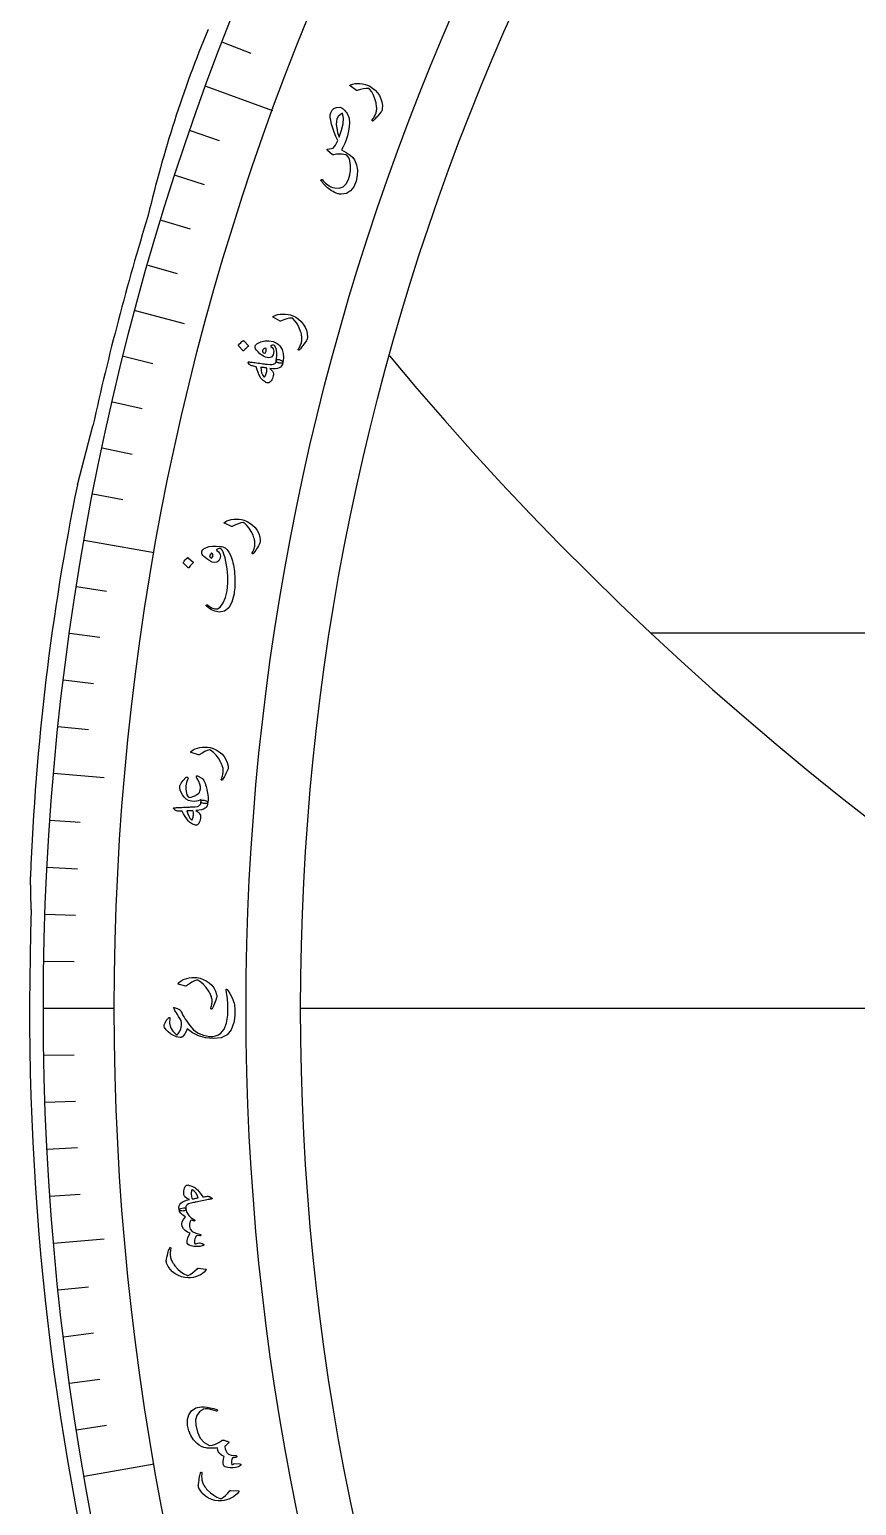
# Model space of a CAD drawing. Header units: millimetres. Extents: x -91 to 91, y -91 to 116.
# Drawn here: x -91 to -63.23, y -16.7 to 32.87 of the extents above; entities that cross this region are included whole.
import ezdxf

# ---------------------------------------------------------------- set-up
doc = ezdxf.new("R2010")
doc.units = ezdxf.units.MM
for name, color, linetype in [('CUT_OUTER', 1, 'Continuous'), ('ENGRAVE', 7, 'Continuous'), ('ENGRAVE_FINE', 8, 'Continuous'), ('TEXT', 5, 'Continuous')]:
    doc.layers.add(name, color=color, linetype=linetype)

msp = doc.modelspace()

# ---------------------------------------------------------------- linework, layer by layer
at = {"layer": 'CUT_OUTER'}
for points in [[(-89.3929, 17.5792), (-88.8721, 19.5621)], [(-90.9394, 3.3177), (-90.968, 4.4113)]]:
    msp.add_lwpolyline(points, dxfattribs=at)
for centre, radius, start, end in [((-47.5686, 17.3801), 40.517, 157.51525, 166.79917), ((-0.4657, 0.1217), 90.5187, 162.969551, 167.598182), ((-9.826, 1.3835), 81.1985, 168.494741, 177.862993), ((0, 0), 91, 177.91058, 3.515654)]:
    msp.add_arc(centre, radius, start, end, dxfattribs=at)
at = {"layer": 'ENGRAVE'}
for points in [[(-85.0759, 30.9651), (-82.8372, 30.1503)], [(-87.451, 23.4324), (-85.8072, 22.992)], [(-89.1605, 15.7214), (-86.8143, 15.3077)], [(-90.1914, 7.8907), (-88.4962, 7.7424)], [(-90.5359, 0), (-88.1535, 0)], [(-81.9, 0), (81.9, 0)], [(-90.1914, -7.8907), (-88.4962, -7.7424)], [(-89.1605, -15.7214), (-86.8143, -15.3077)]]:
    msp.add_lwpolyline(points, dxfattribs=at)
for radius in [90.5359, 88.1535, 83.7291, 81.9]:
    msp.add_circle((0, 0), radius, dxfattribs=at)
msp.add_arc((0, 87.485), 102.6048, 219.725372, 320.274628, dxfattribs=at)
at = {"layer": 'ENGRAVE_FINE'}
for points in [[(-84.5225, 32.4452), (-83.5693, 32.0793)], [(-85.6034, 29.4756), (-84.638, 29.1432)], [(-86.1048, 27.9771), (-85.1337, 27.6616)], [(-86.5799, 26.4701), (-85.6035, 26.1716)], [(-87.0287, 24.9551), (-86.0472, 24.6736)], [(-87.8466, 21.9026), (-86.8559, 21.6556)], [(-88.2155, 20.3661), (-87.2206, 20.1365)], [(-88.5575, 18.8235), (-87.5588, 18.6112)], [(-88.8725, 17.2751), (-87.8702, 17.0802)], [(-89.4213, 14.1629), (-88.4128, 14.0032)], [(-89.6548, 12.6002), (-88.6437, 12.4581)], [(70.1335, 12.5914), (-70.1335, 12.5914)], [(-89.8611, 11.0336), (-88.8476, 10.9091)], [(-90.0399, 9.4636), (-89.0245, 9.3569)], [(-90.3154, 6.3155), (-89.2968, 6.2442)], [(-90.4118, 4.7383), (-89.3922, 4.6848)], [(-90.4807, 3.1597), (-89.4603, 3.124)], [(-90.5221, 1.5801), (-89.5012, 1.5623)], [(-90.5221, -1.5801), (-89.5012, -1.5623)], [(-90.4807, -3.1597), (-89.4603, -3.124)], [(-90.4118, -4.7383), (-89.3922, -4.6848)], [(-90.3154, -6.3155), (-89.2968, -6.2442)], [(-90.0399, -9.4636), (-89.0245, -9.3569)], [(-89.8611, -11.0336), (-88.8476, -10.9091)], [(-89.6548, -12.6002), (-88.6437, -12.4581)], [(-89.4213, -14.1629), (-88.4128, -14.0032)]]:
    msp.add_lwpolyline(points, dxfattribs=at)
at = {"layer": 'TEXT'}
for points in [[(-80.2363, 30.9756), (-80.2401, 30.9786), (-80.2428, 30.9816), (-80.2446, 30.9845), (-80.2454, 30.9873), (-80.2434, 30.9943), (-80.2373, 31.0013), (-80.227, 31.0084), (-80.2126, 31.0157), (-80.1443, 31.0392), (-80.0703, 31.0536), (-79.9906, 31.0589), (-79.9053, 31.0551), (-79.8163, 31.0433), (-79.7315, 31.0243), (-79.6509, 30.9981), (-79.5745, 30.9646), (-79.4804, 30.9038), (-79.3956, 30.8312), (-79.3202, 30.7468), (-79.2541, 30.6505), (-79.201, 30.5456), (-79.167, 30.436), (-79.1521, 30.3218), (-79.1562, 30.2029), (-79.1608, 30.1724), (-79.1699, 30.1436), (-79.1835, 30.1165), (-79.2015, 30.0911), (-79.2491, 30.0348), (-79.2927, 29.9841), (-79.3322, 29.9391), (-79.3677, 29.8998), (-79.3991, 29.8663), (-79.4263, 29.8388), (-79.4495, 29.8173), (-79.4684, 29.8018), (-79.4736, 29.7991), (-79.4782, 29.7974), (-79.4825, 29.797), (-79.4863, 29.7978), (-79.4907, 29.7999), (-79.4945, 29.8029), (-79.4977, 29.8066), (-79.5003, 29.8111), (-79.5016, 29.8161), (-79.5011, 29.8215), (-79.4988, 29.8272), (-79.4947, 29.8332), (-79.4686, 29.8695), (-79.4451, 29.9047), (-79.4241, 29.9389), (-79.4058, 29.972), (-79.3899, 30.0044), (-79.3764, 30.0363), (-79.3652, 30.0677), (-79.3565, 30.0987), (-79.3499, 30.1305), (-79.3455, 30.1643), (-79.3432, 30.2001), (-79.3431, 30.2378), (-79.3451, 30.2776), (-79.3497, 30.3196), (-79.3566, 30.3636), (-79.3659, 30.4098), (-79.4015, 30.5433), (-79.4493, 30.6644), (-79.5093, 30.7731), (-79.5815, 30.8694), (-79.5877, 30.8763), (-79.5958, 30.8818), (-79.6058, 30.886), (-79.6176, 30.8889), (-79.6938, 30.8899), (-79.7829, 30.8795), (-79.885, 30.8577), (-80, 30.8244), (-80.0068, 30.8236), (-80.0125, 30.8238), (-80.0172, 30.8249), (-80.0208, 30.827)], [(-80.8871, 30.0768), (-80.8437, 30.1559), (-80.7782, 30.2124), (-80.6904, 30.2461), (-80.5806, 30.2571), (-80.5433, 30.2489), (-80.5051, 30.2301), (-80.4662, 30.2009), (-80.4264, 30.1611), (-80.3896, 30.1187), (-80.3597, 30.0817), (-80.3366, 30.0499), (-80.3203, 30.0235), (-80.2733, 29.8872), (-80.2589, 29.7213), (-80.2769, 29.5256), (-80.327, 29.3001), (-80.3678, 29.1683), (-80.4154, 29.0454), (-80.4697, 28.9313), (-80.5308, 28.826), (-80.3646, 28.7366), (-80.2356, 28.6519), (-80.1437, 28.5718), (-80.089, 28.4964), (-80.0235, 28.3267), (-79.9924, 28.1495), (-79.9957, 27.9648), (-80.0333, 27.7722), (-80.1092, 27.5822), (-80.2187, 27.4471), (-80.3619, 27.3668), (-80.5391, 27.3413), (-80.5647, 27.3427), (-80.591, 27.3456), (-80.618, 27.3501), (-80.6456, 27.3561), (-80.6736, 27.3639), (-80.7017, 27.3738), (-80.73, 27.3858), (-80.7584, 27.3997), (-80.8082, 27.426), (-80.8564, 27.4544), (-80.9031, 27.485), (-80.9482, 27.5177), (-80.9916, 27.5524), (-81.0332, 27.5888), (-81.073, 27.6271), (-81.111, 27.6671), (-81.1262, 27.6842), (-81.1405, 27.701), (-81.1539, 27.7172), (-81.1665, 27.733), (-81.1783, 27.7483), (-81.1893, 27.7627), (-81.1996, 27.7764), (-81.2091, 27.7893), (-81.2141, 27.7979), (-81.2162, 27.8059), (-81.2156, 27.8132), (-81.2121, 27.82), (-81.2067, 27.8265), (-81.2009, 27.8309), (-81.1949, 27.8333), (-81.1886, 27.8335), (-81.1821, 27.8319), (-81.1754, 27.8289), (-81.1685, 27.8245), (-81.1614, 27.8187), (-81.1408, 27.792), (-81.1172, 27.7653), (-81.0905, 27.7385), (-81.0608, 27.7117), (-80.9826, 27.6501), (-80.9053, 27.6022), (-80.829, 27.5682), (-80.7537, 27.5479), (-80.5986, 27.5448), (-80.4692, 27.5915), (-80.3653, 27.6877), (-80.2868, 27.8335), (-80.242, 27.9851), (-80.2197, 28.1399), (-80.2198, 28.2981), (-80.2425, 28.4598), (-80.2574, 28.5115), (-80.2805, 28.5598), (-80.312, 28.6048), (-80.3517, 28.6463), (-80.3575, 28.6515), (-80.3652, 28.6558), (-80.375, 28.6591), (-80.3868, 28.6615), (-80.5016, 28.6787), (-80.6055, 28.6849), (-80.6984, 28.68), (-80.7803, 28.6641), (-80.7956, 28.6606), (-80.8082, 28.6598), (-80.8181, 28.6618), (-80.8253, 28.6666), (-80.9956, 28.8108), (-81.0066, 28.8268), (-81.0091, 28.8393), (-81.0029, 28.8485), (-80.9882, 28.8542), (-80.8055, 28.8892), (-80.766, 28.9286), (-80.7271, 28.9834), (-80.6887, 29.0536), (-80.6507, 29.1392), (-80.7145, 29.2803), (-80.7705, 29.4191), (-80.8187, 29.5557), (-80.8591, 29.6901), (-80.8878, 29.8151), (-80.9021, 29.9212), (-80.9018, 30.0085), (-80.8871, 30.0768)], [(-80.4904, 30.0626), (-80.5735, 30.01), (-80.6357, 29.9459), (-80.6771, 29.8702), (-80.6974, 29.783), (-80.6989, 29.6809), (-80.6845, 29.5581), (-80.6541, 29.4147), (-80.6076, 29.2508), (-80.5208, 29.4867), (-80.4722, 29.7005), (-80.462, 29.8924), (-80.4904, 30.0626)], [(-82.8185, 23.2044), (-82.8226, 23.207), (-82.8256, 23.2097), (-82.8276, 23.2124), (-82.8287, 23.2152), (-82.8274, 23.2223), (-82.8219, 23.2299), (-82.8124, 23.238), (-82.7987, 23.2465), (-82.733, 23.2764), (-82.6607, 23.2978), (-82.5819, 23.3106), (-82.4966, 23.3149), (-82.4069, 23.3117), (-82.3207, 23.3009), (-82.238, 23.2824), (-82.1587, 23.2563), (-82.0592, 23.2048), (-81.9679, 23.1406), (-81.8848, 23.0637), (-81.8099, 22.9742), (-81.7471, 22.8748), (-81.7028, 22.7689), (-81.6771, 22.6567), (-81.6698, 22.5379), (-81.6715, 22.5071), (-81.6779, 22.4776), (-81.6888, 22.4493), (-81.7043, 22.4222), (-81.7464, 22.3617), (-81.7849, 22.3071), (-81.82, 22.2586), (-81.8516, 22.2161), (-81.8796, 22.1797), (-81.9041, 22.1498), (-81.9251, 22.1262), (-81.9425, 22.109), (-81.9473, 22.1057), (-81.9518, 22.1036), (-81.956, 22.1028), (-81.9599, 22.1032), (-81.9645, 22.1049), (-81.9686, 22.1075), (-81.9721, 22.1109), (-81.9751, 22.1151), (-81.9769, 22.12), (-81.9769, 22.1254), (-81.9752, 22.1313), (-81.9717, 22.1377), (-81.9491, 22.1763), (-81.929, 22.2136), (-81.9114, 22.2496), (-81.8963, 22.2843), (-81.8836, 22.318), (-81.8732, 22.3511), (-81.8651, 22.3835), (-81.8593, 22.4152), (-81.8558, 22.4474), (-81.8546, 22.4815), (-81.8557, 22.5173), (-81.8592, 22.5549), (-81.865, 22.5943), (-81.8735, 22.6356), (-81.8846, 22.6788), (-81.8982, 22.7239), (-81.9464, 22.8534), (-82.0055, 22.9694), (-82.0755, 23.0719), (-82.1566, 23.161), (-82.1634, 23.1672), (-82.172, 23.1719), (-82.1823, 23.1751), (-82.1944, 23.1769), (-82.2703, 23.1706), (-82.3581, 23.1518), (-82.4576, 23.1204), (-82.5689, 23.0763), (-82.5756, 23.0749), (-82.5813, 23.0745), (-82.5861, 23.0752), (-82.5899, 23.0769)], [(-83.9789, 22.2472), (-83.9811, 22.2511), (-83.9818, 22.256), (-83.9809, 22.2617), (-83.9785, 22.2684), (-83.9463, 22.3117), (-83.9105, 22.351), (-83.8711, 22.3864), (-83.8281, 22.4177), (-83.8222, 22.4203), (-83.8168, 22.4207), (-83.812, 22.4189), (-83.8078, 22.4149), (-83.6521, 22.2483), (-83.6487, 22.2428), (-83.6492, 22.2369), (-83.6533, 22.2307), (-83.6611, 22.2241), (-83.6679, 22.2185), (-83.6782, 22.2094), (-83.692, 22.197), (-83.7094, 22.1811), (-83.7304, 22.1616), (-83.755, 22.138), (-83.7834, 22.1105), (-83.8154, 22.0788), (-83.8204, 22.0748), (-83.8247, 22.0733), (-83.8284, 22.0743), (-83.8315, 22.0778)], [(-83.4249, 22.2409), (-83.4179, 22.2573), (-83.4055, 22.2742), (-83.3876, 22.2916), (-83.3644, 22.3096), (-83.2362, 22.3787), (-83.1029, 22.4148), (-82.9646, 22.4179), (-82.8214, 22.3883), (-82.75, 22.3609), (-82.6887, 22.3281), (-82.6374, 22.2897), (-82.5962, 22.2459), (-82.5206, 22.1197), (-82.4783, 21.9853), (-82.4693, 21.8426), (-82.4936, 21.6914), (-82.501, 21.6775), (-82.515, 21.6676), (-82.5354, 21.6617), (-82.5624, 21.6597), (-82.5769, 21.6602), (-82.5915, 21.6618), (-82.606, 21.6645), (-82.6206, 21.6685), (-82.6349, 21.6731), (-82.6484, 21.678), (-82.6612, 21.6833), (-82.6732, 21.6888), (-82.6933, 21.7011), (-82.707, 21.7154), (-82.7143, 21.7315), (-82.7151, 21.7496), (-82.6965, 21.8986), (-82.6993, 22.033), (-82.7236, 22.1529), (-82.7694, 22.2583), (-82.8051, 22.2635), (-82.834, 22.2658), (-82.856, 22.2653), (-82.8712, 22.262), (-82.885, 22.2568), (-82.8946, 22.2511), (-82.9, 22.245), (-82.9013, 22.2384), (-82.901, 22.2335), (-82.8998, 22.2294), (-82.8977, 22.226), (-82.8948, 22.2234), (-82.8525, 22.1868), (-82.8229, 22.1475), (-82.8057, 22.1058), (-82.8011, 22.0614), (-82.8231, 21.9422), (-82.8761, 21.8702), (-82.9604, 21.8456), (-83.076, 21.8683), (-83.1386, 21.8953), (-83.2011, 21.9329), (-83.2634, 21.981), (-83.3256, 22.0397), (-83.377, 22.098), (-83.4106, 22.151), (-83.4266, 22.1986), (-83.4249, 22.2409)], [(-83.181, 22.0887), (-83.1806, 22.0623), (-83.1674, 22.0382), (-83.1414, 22.0163), (-83.1027, 21.9966), (-83.0962, 21.9951), (-83.0914, 21.9943), (-83.0885, 21.9943), (-83.0873, 21.9952), (-83.0747, 22.0184), (-83.0648, 22.0426), (-83.0576, 22.0679), (-83.0531, 22.0943), (-83.0518, 22.1182), (-83.0538, 22.1387), (-83.0589, 22.1557), (-83.0673, 22.1693), (-83.1142, 22.1521), (-83.1488, 22.1329), (-83.171, 22.1118), (-83.181, 22.0887)], [(-83.6538, 21.6703), (-83.6654, 21.6889), (-83.6643, 21.7009), (-83.6504, 21.7062), (-83.6238, 21.7049), (-83.6081, 21.7027), (-83.5863, 21.6999), (-83.5584, 21.6964), (-83.5245, 21.6924), (-83.4842, 21.6876), (-83.4372, 21.6816), (-83.3837, 21.6746), (-83.3235, 21.6666), (-83.2643, 21.6587), (-83.2113, 21.6516), (-83.1646, 21.6453), (-83.124, 21.6397), (-83.0898, 21.635), (-83.0621, 21.6312), (-83.041, 21.6282), (-83.0263, 21.6261), (-82.9333, 21.6154), (-82.8588, 21.6153), (-82.8029, 21.626), (-82.7656, 21.6474), (-82.7487, 21.665), (-82.7346, 21.6879), (-82.7234, 21.7161), (-82.7151, 21.7496), (-82.7067, 21.7686), (-82.693, 21.7812), (-82.674, 21.7875), (-82.6499, 21.7876), (-82.6221, 21.7825), (-82.5948, 21.7743), (-82.568, 21.763), (-82.5417, 21.7486), (-82.5201, 21.7332), (-82.5049, 21.7186), (-82.496, 21.7046), (-82.4936, 21.6914), (-82.511, 21.6274), (-82.5372, 21.5753), (-82.5721, 21.5348), (-82.6157, 21.5061), (-82.6737, 21.4875), (-82.7459, 21.4784), (-82.8323, 21.4789), (-82.9331, 21.4889), (-82.8831, 21.4389), (-82.8459, 21.3916), (-82.8214, 21.3469), (-82.8097, 21.3049), (-82.8098, 21.2733), (-82.8158, 21.2377), (-82.8278, 21.1981), (-82.8457, 21.1544), (-82.8687, 21.1093), (-82.8915, 21.0724), (-82.9143, 21.0437), (-82.9369, 21.0231), (-82.9622, 21.0082), (-82.9866, 21.0003), (-83.0103, 20.9994), (-83.0332, 21.0055), (-83.0605, 21.0185), (-83.0898, 21.0362), (-83.1211, 21.0588), (-83.1546, 21.0861), (-83.1877, 21.1155), (-83.2136, 21.1405), (-83.2325, 21.1611), (-83.2443, 21.1773), (-83.2879, 21.2614), (-83.3261, 21.3508), (-83.3589, 21.4456), (-83.3864, 21.5456), (-83.4345, 21.5546), (-83.4759, 21.5628), (-83.5106, 21.5703), (-83.5386, 21.577), (-83.5616, 21.5845), (-83.5815, 21.5941), (-83.5982, 21.6058), (-83.6117, 21.6197)], [(-83.2316, 21.5241), (-83.224, 21.4267), (-83.2058, 21.341), (-83.1769, 21.2672), (-83.1374, 21.2052), (-83.1312, 21.2002), (-83.1246, 21.1987), (-83.1179, 21.2007), (-83.1109, 21.2063), (-83.0933, 21.2292), (-83.0778, 21.255), (-83.0643, 21.2836), (-83.0529, 21.3149), (-83.0435, 21.3491), (-83.0362, 21.3862), (-83.0309, 21.426), (-83.0277, 21.4687), (-83.0281, 21.4756), (-83.0299, 21.4831), (-83.0332, 21.4913), (-83.0379, 21.5003), (-83.0585, 21.5041), (-83.0801, 21.5076), (-83.1027, 21.5109), (-83.1264, 21.514), (-83.1511, 21.5169), (-83.1769, 21.5195), (-83.2037, 21.5219), (-83.2316, 21.5241)], [(-84.452, 16.2853), (-84.4562, 16.2876), (-84.4595, 16.29), (-84.4618, 16.2926), (-84.463, 16.2952), (-84.4623, 16.3024), (-84.4575, 16.3104), (-84.4487, 16.3193), (-84.4358, 16.329), (-84.3727, 16.3642), (-84.3025, 16.3914), (-84.225, 16.4107), (-84.1403, 16.4221), (-84.0506, 16.4263), (-83.9638, 16.4226), (-83.8799, 16.411), (-83.7987, 16.3916), (-83.6953, 16.3485), (-83.5991, 16.292), (-83.5099, 16.2222), (-83.4278, 16.1392), (-83.357, 16.0453), (-83.3041, 15.9435), (-83.2692, 15.8337), (-83.2522, 15.716), (-83.2513, 15.6851), (-83.2552, 15.6552), (-83.2637, 15.6261), (-83.277, 15.5979), (-83.3139, 15.534), (-83.3478, 15.4765), (-83.3788, 15.4252), (-83.4067, 15.3802), (-83.4317, 15.3417), (-83.4536, 15.3098), (-83.4726, 15.2846), (-83.4885, 15.266), (-83.4931, 15.2623), (-83.4974, 15.2599), (-83.5015, 15.2587), (-83.5053, 15.2588), (-83.5101, 15.2602), (-83.5144, 15.2624), (-83.5182, 15.2655), (-83.5215, 15.2694), (-83.5237, 15.2742), (-83.5242, 15.2795), (-83.5229, 15.2855), (-83.5199, 15.2922), (-83.5006, 15.3325), (-83.4837, 15.3714), (-83.4692, 15.4087), (-83.457, 15.4445), (-83.4471, 15.4792), (-83.4394, 15.513), (-83.434, 15.5459), (-83.4308, 15.578), (-83.43, 15.6104), (-83.4317, 15.6445), (-83.4358, 15.6801), (-83.4423, 15.7173), (-83.4514, 15.7561), (-83.4632, 15.7966), (-83.4778, 15.8387), (-83.4952, 15.8825), (-83.5539, 16.0075), (-83.6224, 16.1183), (-83.7006, 16.2147), (-83.7887, 16.2967), (-83.7961, 16.3023), (-83.805, 16.3063), (-83.8156, 16.3087), (-83.8277, 16.3094), (-83.9029, 16.2969), (-83.9888, 16.271), (-84.0854, 16.2314), (-84.1927, 16.1783), (-84.1992, 16.1763), (-84.2049, 16.1755), (-84.2097, 16.1757), (-84.2136, 16.1771)], [(-85.2179, 15.3001), (-85.2124, 15.3512), (-85.1841, 15.3978), (-85.133, 15.4399), (-85.0591, 15.4775), (-84.9665, 15.5061), (-84.8597, 15.5212), (-84.7384, 15.5229), (-84.6027, 15.5112), (-84.5541, 15.5038), (-84.5098, 15.4922), (-84.4698, 15.4767), (-84.4341, 15.457), (-84.3664, 15.3984), (-84.3061, 15.3185), (-84.2531, 15.2176), (-84.2074, 15.0955), (-84.188, 15.0278), (-84.1707, 14.9585), (-84.1555, 14.8874), (-84.1422, 14.8147), (-84.131, 14.7401), (-84.1219, 14.6635), (-84.1148, 14.5849), (-84.1098, 14.5042), (-84.1066, 14.4236), (-84.1051, 14.3451), (-84.1053, 14.2687), (-84.1072, 14.1943), (-84.1109, 14.1218), (-84.1167, 14.0512), (-84.1245, 13.9824), (-84.1344, 13.9153), (-84.2028, 13.6401), (-84.3091, 13.4467), (-84.4539, 13.3351), (-84.6375, 13.3054), (-84.6783, 13.31), (-84.7242, 13.3196), (-84.775, 13.3342), (-84.8309, 13.3538), (-84.8913, 13.3809), (-84.9488, 13.4144), (-85.0034, 13.4542), (-85.0551, 13.5004), (-85.0608, 13.5069), (-85.0645, 13.5141), (-85.0661, 13.522), (-85.0657, 13.5305), (-85.0633, 13.5384), (-85.059, 13.5443), (-85.0527, 13.5483), (-85.0445, 13.5504), (-85.0358, 13.5507), (-85.028, 13.5491), (-85.0211, 13.5457), (-85.0152, 13.5406), (-84.8924, 13.4513), (-84.782, 13.4106), (-84.6838, 13.4182), (-84.5979, 13.4741), (-84.4958, 13.611), (-84.4193, 13.7907), (-84.3681, 14.0133), (-84.3419, 14.279), (-84.339, 14.397), (-84.3414, 14.5161), (-84.3494, 14.6365), (-84.3628, 14.758), (-84.3816, 14.8806), (-84.4059, 15.0041), (-84.4358, 15.1286), (-84.4711, 15.254), (-84.4952, 15.3218), (-84.5248, 15.3751), (-84.5599, 15.4139), (-84.6006, 15.4382), (-84.6322, 15.4349), (-84.6623, 15.4261), (-84.6908, 15.4118), (-84.7176, 15.392), (-84.7192, 15.3894), (-84.7182, 15.3856), (-84.7144, 15.3807), (-84.7079, 15.3747), (-84.6565, 15.328), (-84.6203, 15.2797), (-84.5993, 15.2296), (-84.5934, 15.1776), (-84.6083, 15.0874), (-84.6469, 15.0227), (-84.7094, 14.9835), (-84.7958, 14.97), (-84.8676, 14.9831), (-84.9513, 15.0227), (-85.0466, 15.0889), (-85.1537, 15.1817), (-85.1793, 15.2096), (-85.1985, 15.2386), (-85.2114, 15.2688), (-85.2179, 15.3001)], [(-85.8336, 14.9458), (-85.8362, 14.9495), (-85.8373, 14.9543), (-85.8369, 14.9601), (-85.8351, 14.967), (-85.8067, 15.0131), (-85.7744, 15.0555), (-85.7382, 15.0942), (-85.6981, 15.1292), (-85.6924, 15.1323), (-85.6871, 15.1332), (-85.6821, 15.1318), (-85.6776, 15.1282), (-85.5081, 14.9754), (-85.5043, 14.9701), (-85.5042, 14.9642), (-85.5078, 14.9577), (-85.515, 14.9504), (-85.5213, 14.9442), (-85.5308, 14.9342), (-85.5435, 14.9206), (-85.5594, 14.9033), (-85.5786, 14.8819), (-85.6012, 14.8562), (-85.6271, 14.8262), (-85.6562, 14.7918), (-85.6609, 14.7874), (-85.6651, 14.7855), (-85.6688, 14.7862), (-85.6722, 14.7894)], [(-84.8597, 15.2644), (-84.8693, 15.2757), (-84.8801, 15.2804), (-84.892, 15.2785), (-84.9052, 15.27), (-84.9402, 15.2321), (-84.9535, 15.1954), (-84.9453, 15.1601), (-84.9154, 15.1262), (-84.9054, 15.1207), (-84.8962, 15.1182), (-84.8877, 15.1188), (-84.8799, 15.1225), (-84.8514, 15.1538), (-84.8385, 15.1878), (-84.8413, 15.2247), (-84.8597, 15.2644)], [(-85.5777, 8.5912), (-85.5821, 8.5931), (-85.5856, 8.5952), (-85.5881, 8.5975), (-85.5896, 8.6001), (-85.5895, 8.6073), (-85.5854, 8.6157), (-85.5774, 8.6253), (-85.5655, 8.6361), (-85.5059, 8.6769), (-85.4384, 8.7104), (-85.3629, 8.7366), (-85.2796, 8.7556), (-85.1907, 8.7678), (-85.1039, 8.772), (-85.0193, 8.768), (-84.9367, 8.756), (-84.8298, 8.7224), (-84.7288, 8.6749), (-84.6337, 8.6135), (-84.5445, 8.5382), (-84.4655, 8.4511), (-84.4036, 8.3545), (-84.3589, 8.2483), (-84.3313, 8.1326), (-84.3277, 8.1019), (-84.3289, 8.0717), (-84.3348, 8.042), (-84.3454, 8.0127), (-84.3764, 7.9458), (-84.405, 7.8854), (-84.4312, 7.8315), (-84.4549, 7.7842), (-84.4763, 7.7436), (-84.4953, 7.7099), (-84.5119, 7.683), (-84.5261, 7.663), (-84.5303, 7.659), (-84.5344, 7.6562), (-84.5383, 7.6547), (-84.5422, 7.6544), (-84.5471, 7.6553), (-84.5515, 7.6571), (-84.5556, 7.6599), (-84.5593, 7.6635), (-84.5619, 7.668), (-84.5628, 7.6733), (-84.5621, 7.6794), (-84.5597, 7.6863), (-84.5442, 7.7282), (-84.5308, 7.7684), (-84.5197, 7.8069), (-84.5108, 7.8437), (-84.5041, 7.8791), (-84.4995, 7.9135), (-84.4971, 7.9468), (-84.4968, 7.979), (-84.499, 8.0114), (-84.5037, 8.0451), (-84.511, 8.0802), (-84.5208, 8.1167), (-84.5334, 8.1545), (-84.5488, 8.1937), (-84.5672, 8.2344), (-84.5884, 8.2764), (-84.6582, 8.3957), (-84.7364, 8.4998), (-84.823, 8.5887), (-84.9182, 8.6624), (-84.926, 8.6674), (-84.9352, 8.6706), (-84.946, 8.672), (-84.9582, 8.6716), (-85.0319, 8.6524), (-85.1151, 8.6187), (-85.2077, 8.5707), (-85.3098, 8.5081), (-85.3161, 8.5055), (-85.3217, 8.5041), (-85.3265, 8.504), (-85.3305, 8.505)], [(-85.3565, 7.8047), (-85.2107, 7.7226), (-85.1964, 7.7125), (-85.185, 7.703), (-85.1763, 7.6941), (-85.1706, 7.6858), (-85.1471, 7.644), (-85.1256, 7.5996), (-85.1061, 7.5525), (-85.0885, 7.5028), (-85.0726, 7.4505), (-85.058, 7.3958), (-85.0446, 7.3387), (-85.0326, 7.2792), (-85.0152, 7.1685), (-85.0067, 7.0713), (-85.0072, 6.9875), (-85.0168, 6.9172), (-85.0314, 6.8912), (-85.0572, 6.8754), (-85.0944, 6.8696), (-85.1429, 6.874), (-85.1861, 6.884), (-85.2177, 6.896), (-85.2377, 6.9098), (-85.2459, 6.9256), (-85.2457, 6.9282), (-85.2455, 6.9307), (-85.2453, 6.9332), (-85.2451, 6.9357), (-85.2417, 6.9544), (-85.2395, 6.9728), (-85.2387, 6.9911), (-85.2391, 7.0091), (-85.2871, 6.9822), (-85.3393, 6.9625), (-85.3957, 6.9502), (-85.4563, 6.9453), (-85.5634, 6.9525), (-85.6572, 6.9789), (-85.7376, 7.0243), (-85.8046, 7.0889), (-85.8653, 7.1701), (-85.9106, 7.2485), (-85.9405, 7.324), (-85.9548, 7.3967), (-85.9481, 7.4732), (-85.9121, 7.5574), (-85.847, 7.6493), (-85.7526, 7.7486), (-85.7384, 7.7595), (-85.7238, 7.7639), (-85.7088, 7.7619), (-85.6934, 7.7535), (-85.682, 7.7424), (-85.6764, 7.7295), (-85.6768, 7.715), (-85.683, 7.6987), (-85.7282, 7.5821), (-85.7511, 7.4632), (-85.7517, 7.3419), (-85.7299, 7.2185), (-85.7138, 7.169), (-85.6945, 7.1304), (-85.6721, 7.1028), (-85.6465, 7.0861), (-85.6128, 7.0798), (-85.5686, 7.086), (-85.5137, 7.1048), (-85.4482, 7.1361), (-85.3814, 7.1751), (-85.3307, 7.2129), (-85.296, 7.2495), (-85.2773, 7.2849), (-85.2625, 7.3641), (-85.2647, 7.445), (-85.284, 7.5278), (-85.3202, 7.6125), (-85.3643, 7.6905), (-85.385, 7.7307), (-85.3962, 7.7624), (-85.3979, 7.7855), (-85.3902, 7.8001), (-85.3818, 7.8056), (-85.3735, 7.8082), (-85.365, 7.8079), (-85.3565, 7.8047)], [(-86.1554, 6.6934), (-86.1701, 6.7096), (-86.1711, 6.7216), (-86.1584, 6.7293), (-86.1319, 6.7327), (-86.1161, 6.7332), (-86.0942, 6.7342), (-86.0661, 6.7357), (-86.032, 6.7377), (-85.9914, 6.74), (-85.9442, 6.7424), (-85.8902, 6.7449), (-85.8295, 6.7475), (-85.7699, 6.7501), (-85.7165, 6.7524), (-85.6694, 6.7543), (-85.6285, 6.756), (-85.594, 6.7573), (-85.5661, 6.7584), (-85.5447, 6.7592), (-85.5299, 6.7597), (-85.4364, 6.7654), (-85.3631, 6.7784), (-85.3099, 6.7987), (-85.2769, 6.8263), (-85.2633, 6.8465), (-85.2535, 6.8715), (-85.2474, 6.9012), (-85.2451, 6.9357), (-85.2401, 6.9559), (-85.2289, 6.9707), (-85.2113, 6.9802), (-85.1875, 6.9845), (-85.1593, 6.9844), (-85.131, 6.9811), (-85.1026, 6.9747), (-85.0742, 6.965), (-85.0502, 6.9537), (-85.0327, 6.942), (-85.0215, 6.9298), (-85.0168, 6.9172), (-85.0228, 6.8512), (-85.0394, 6.7952), (-85.0667, 6.7493), (-85.1046, 6.7134), (-85.1584, 6.6849), (-85.2279, 6.6633), (-85.3132, 6.6486), (-85.4141, 6.6409), (-85.3561, 6.6004), (-85.3112, 6.5603), (-85.2793, 6.5206), (-85.2605, 6.4813), (-85.255, 6.4502), (-85.2547, 6.4141), (-85.2595, 6.373), (-85.2695, 6.3268), (-85.2843, 6.2784), (-85.3003, 6.2381), (-85.3176, 6.2058), (-85.3363, 6.1816), (-85.3586, 6.1625), (-85.3813, 6.1504), (-85.4045, 6.1454), (-85.4281, 6.1474), (-85.4572, 6.1554), (-85.4891, 6.1678), (-85.524, 6.1845), (-85.5617, 6.2055), (-85.5994, 6.2287), (-85.6293, 6.2488), (-85.6515, 6.2657), (-85.666, 6.2796), (-85.7236, 6.3547), (-85.7769, 6.4361), (-85.8258, 6.5237), (-85.8703, 6.6174), (-85.9193, 6.6178), (-85.9615, 6.6186), (-85.9969, 6.6199), (-86.0257, 6.6217), (-86.0497, 6.625), (-86.0709, 6.6309), (-86.0894, 6.6396), (-86.1051, 6.6509)], [(-85.7141, 6.6233), (-85.6897, 6.5287), (-85.6567, 6.4476), (-85.6154, 6.3799), (-85.5656, 6.3258), (-85.5586, 6.3219), (-85.5519, 6.3216), (-85.5456, 6.3248), (-85.5397, 6.3315), (-85.5264, 6.3572), (-85.5156, 6.3853), (-85.5073, 6.4157), (-85.5016, 6.4486), (-85.4984, 6.4839), (-85.4976, 6.5217), (-85.4994, 6.5619), (-85.5037, 6.6045), (-85.5053, 6.6111), (-85.5084, 6.6182), (-85.5131, 6.6258), (-85.5193, 6.6337), (-85.5402, 6.6339), (-85.5621, 6.6336), (-85.585, 6.6328), (-85.6088, 6.6317), (-85.6337, 6.6302), (-85.6595, 6.6283), (-85.6863, 6.626), (-85.7141, 6.6233)], [(-86.004, 0.8077), (-86.0086, 0.8092), (-86.0123, 0.811), (-86.015, 0.8131), (-86.0167, 0.8155), (-86.0173, 0.8227), (-86.014, 0.8314), (-86.0069, 0.8417), (-85.996, 0.8536), (-85.9403, 0.8996), (-85.8761, 0.939), (-85.8033, 0.972), (-85.7221, 0.9984), (-85.6346, 1.0187), (-85.5486, 1.0307), (-85.4639, 1.0344), (-85.3806, 1.0299), (-85.2711, 1.0061), (-85.1663, 0.9679), (-85.066, 0.9154), (-84.9703, 0.8484), (-84.8837, 0.7689), (-84.8134, 0.6783), (-84.7593, 0.5766), (-84.7213, 0.4638), (-84.7149, 0.4336), (-84.7133, 0.4034), (-84.7165, 0.3733), (-84.7244, 0.3432), (-84.7493, 0.2737), (-84.7723, 0.211), (-84.7935, 0.155), (-84.8129, 0.1057), (-84.8305, 0.0633), (-84.8463, 0.028), (-84.8604, -0.0002), (-84.8727, -0.0214), (-84.8765, -0.0258), (-84.8804, -0.029), (-84.8842, -0.0309), (-84.888, -0.0315), (-84.8929, -0.031), (-84.8975, -0.0296), (-84.9018, -0.0272), (-84.9058, -0.0239), (-84.9088, -0.0197), (-84.9103, -0.0145), (-84.9101, -0.0083), (-84.9084, -0.0013), (-84.8967, 0.0419), (-84.887, 0.0831), (-84.8794, 0.1225), (-84.8739, 0.1599), (-84.8704, 0.1958), (-84.8689, 0.2304), (-84.8695, 0.2638), (-84.8722, 0.2959), (-84.8773, 0.328), (-84.885, 0.3611), (-84.8954, 0.3954), (-84.9085, 0.4308), (-84.9245, 0.4674), (-84.9434, 0.5051), (-84.9654, 0.5439), (-84.9903, 0.5838), (-85.0706, 0.6962), (-85.1579, 0.7928), (-85.2522, 0.8736), (-85.3537, 0.9384), (-85.3619, 0.9426), (-85.3714, 0.9449), (-85.3822, 0.9454), (-85.3943, 0.9439), (-85.4661, 0.9181), (-85.5459, 0.877), (-85.6337, 0.8208), (-85.7297, 0.7492), (-85.7358, 0.7461), (-85.7412, 0.7442), (-85.746, 0.7436), (-85.7501, 0.7443)], [(-86.4635, -0.6478), (-86.4746, -0.6077), (-86.4743, -0.5639), (-86.4625, -0.5165), (-86.4392, -0.4655), (-86.424, -0.4396), (-86.4086, -0.4157), (-86.3931, -0.3939), (-86.3773, -0.3742), (-86.3616, -0.3566), (-86.346, -0.3411), (-86.3305, -0.3277), (-86.3152, -0.3163), (-86.3003, -0.3087), (-86.291, -0.3117), (-86.2875, -0.3253), (-86.2896, -0.3495), (-86.299, -0.5027), (-86.265, -0.6444), (-86.1876, -0.7744), (-86.0668, -0.8926), (-86.059, -0.8959), (-86.0509, -0.8956), (-86.0425, -0.8919), (-86.0338, -0.8846), (-85.9651, -0.7908), (-85.9198, -0.6896), (-85.898, -0.5811), (-85.8997, -0.4652), (-85.9039, -0.4443), (-85.9139, -0.4175), (-85.9297, -0.3845), (-85.9511, -0.3456), (-85.9947, -0.2746), (-86.033, -0.2119), (-86.0662, -0.1574), (-86.0943, -0.1111), (-86.1172, -0.0731), (-86.1351, -0.0434), (-86.1478, -0.022), (-86.1554, -0.0089), (-86.1613, 0.0097), (-86.1561, 0.0198), (-86.1397, 0.0212), (-86.1122, 0.0141), (-86.04, -0.0136), (-85.9862, -0.0376), (-85.9509, -0.0582), (-85.934, -0.0752), (-85.909, -0.1277), (-85.8801, -0.1832), (-85.8471, -0.2416), (-85.8101, -0.303), (-85.769, -0.3674), (-85.7239, -0.4347), (-85.6748, -0.5049), (-85.6216, -0.578), (-85.4895, -0.7242), (-85.335, -0.8344), (-85.1582, -0.9084), (-84.9591, -0.9467), (-84.8509, -0.9473), (-84.7506, -0.9292), (-84.6581, -0.8924), (-84.5734, -0.837), (-84.4604, -0.6997), (-84.3839, -0.4989), (-84.3434, -0.2345), (-84.3382, 0.0938), (-84.3413, 0.1446), (-84.3457, 0.1993), (-84.3512, 0.2579), (-84.358, 0.3204), (-84.3662, 0.3867), (-84.3758, 0.4566), (-84.387, 0.5301), (-84.3997, 0.6073), (-84.401, 0.6206), (-84.4002, 0.6305), (-84.3971, 0.6369), (-84.3918, 0.6398), (-84.3662, 0.6273), (-84.3274, 0.5774), (-84.2754, 0.4903), (-84.2102, 0.3661), (-84.1744, 0.2907), (-84.1477, 0.2247), (-84.1302, 0.1682), (-84.1219, 0.1211), (-84.1086, -0.0543), (-84.1064, -0.2134), (-84.1155, -0.3563), (-84.1358, -0.4831), (-84.2249, -0.7229), (-84.3685, -0.8925), (-84.5671, -0.9919), (-84.8208, -1.0206), (-85.0879, -0.9951), (-85.3238, -0.9317), (-85.5287, -0.8302), (-85.7022, -0.6904), (-85.7424, -0.7827), (-85.7834, -0.8578), (-85.8251, -0.9159), (-85.8676, -0.9568), (-85.8848, -0.968), (-85.9037, -0.9757), (-85.9241, -0.9799), (-85.9462, -0.9806), (-86.0058, -0.9725), (-86.0623, -0.9596), (-86.1156, -0.9418), (-86.1658, -0.9192), (-86.267, -0.859), (-86.3503, -0.7937), (-86.4158, -0.7233), (-86.4635, -0.6478)], [(-84.8886, -6.3695), (-84.8716, -6.3831), (-84.8689, -6.3946), (-84.8803, -6.404), (-84.9059, -6.4113), (-84.9215, -6.4142), (-84.943, -6.4185), (-84.9705, -6.4243), (-85.0039, -6.4314), (-85.0436, -6.4398), (-85.09, -6.4493), (-85.1429, -6.46), (-85.2025, -6.4718), (-85.261, -6.4835), (-85.3134, -6.494), (-85.3597, -6.5031), (-85.3999, -6.511), (-85.4337, -6.5177), (-85.4612, -6.5231), (-85.4821, -6.5271), (-85.4967, -6.5299), (-85.5882, -6.55), (-85.6586, -6.5742), (-85.7079, -6.6026), (-85.7362, -6.6352), (-85.7464, -6.6574), (-85.7522, -6.6838), (-85.7535, -6.7143), (-85.7503, -6.7489), (-85.752, -6.7697), (-85.7607, -6.7863), (-85.7765, -6.7985), (-85.7993, -6.8066), (-85.8272, -6.8111), (-85.8557, -6.8124), (-85.8847, -6.8105), (-85.9143, -6.8055), (-85.9398, -6.798), (-85.959, -6.7891), (-85.972, -6.7787), (-85.9786, -6.7669), (-85.9832, -6.7001), (-85.9757, -6.6416), (-85.9559, -6.5914), (-85.924, -6.5497), (-85.8753, -6.513), (-85.8099, -6.4808), (-85.7279, -6.4532), (-85.6293, -6.4302), (-85.6927, -6.3988), (-85.7432, -6.3658), (-85.7807, -6.3312), (-85.8052, -6.2949), (-85.8153, -6.2647), (-85.8209, -6.2288), (-85.8222, -6.1872), (-85.819, -6.1397), (-85.8114, -6.0895), (-85.8014, -6.047), (-85.7888, -6.0124), (-85.7738, -5.9856), (-85.7544, -5.9635), (-85.7336, -5.9483), (-85.7114, -5.94), (-85.6878, -5.9387), (-85.6578, -5.9425), (-85.6244, -5.9503), (-85.5876, -5.9619), (-85.5473, -5.9774), (-85.5067, -5.995), (-85.4742, -6.0106), (-85.4498, -6.0241), (-85.4335, -6.0357), (-85.3657, -6.1016), (-85.3011, -6.1739), (-85.2399, -6.2528), (-85.1819, -6.3381), (-85.1335, -6.3312), (-85.0916, -6.3257), (-85.0563, -6.3216), (-85.0276, -6.319), (-85.0034, -6.3186), (-84.9815, -6.3213), (-84.962, -6.327), (-84.9447, -6.3357)], [(-85.3354, -6.3673), (-85.3738, -6.2779), (-85.4183, -6.2028), (-85.4691, -6.1421), (-85.5262, -6.0958), (-85.5337, -6.093), (-85.5404, -6.0937), (-85.5461, -6.0977), (-85.551, -6.1053), (-85.5605, -6.1326), (-85.5671, -6.1619), (-85.5708, -6.1933), (-85.5716, -6.2267), (-85.5696, -6.2621), (-85.5647, -6.2996), (-85.5569, -6.339), (-85.5462, -6.3805), (-85.5437, -6.3869), (-85.5395, -6.3934), (-85.5338, -6.4002), (-85.5264, -6.4071), (-85.5057, -6.4041), (-85.4841, -6.4004), (-85.4616, -6.3963), (-85.4382, -6.3916), (-85.4139, -6.3863), (-85.3887, -6.3806), (-85.3625, -6.3742), (-85.3354, -6.3673)], [(-85.1501, -7.9362), (-85.1458, -7.9414), (-85.1465, -7.948), (-85.1521, -7.956), (-85.1628, -7.9654), (-85.1812, -7.9762), (-85.2082, -7.9856), (-85.2435, -7.9935), (-85.2873, -8), (-85.3373, -8.0055), (-85.3863, -8.0074), (-85.4344, -8.0057), (-85.4816, -8.0004), (-85.5742, -7.9805), (-85.6417, -7.9551), (-85.6842, -7.9241), (-85.7016, -7.8876), (-85.7046, -7.7976), (-85.6888, -7.7127), (-85.6543, -7.6329), (-85.601, -7.5582), (-85.6988, -7.5188), (-85.7768, -7.4686), (-85.835, -7.4076), (-85.8732, -7.3358), (-85.8868, -7.2582), (-85.8738, -7.1774), (-85.8342, -7.0934), (-85.7679, -7.0065), (-85.8565, -6.9477), (-85.9211, -6.8881), (-85.9619, -6.8278), (-85.9786, -6.7669), (-85.9726, -6.7539), (-85.9526, -6.7405), (-85.9186, -6.7266), (-85.8706, -6.7123), (-85.8227, -6.7047), (-85.7867, -6.7083), (-85.7625, -6.723), (-85.7503, -6.7489), (-85.7145, -6.8642), (-85.6547, -6.9627), (-85.5709, -7.0444), (-85.4632, -7.1092), (-85.4574, -7.1127), (-85.453, -7.1167), (-85.4503, -7.1211), (-85.4491, -7.1259), (-85.4492, -7.132), (-85.4507, -7.1375), (-85.4534, -7.1426), (-85.4575, -7.1471), (-85.471, -7.1506), (-85.4946, -7.147), (-85.5283, -7.1362), (-85.5723, -7.1183), (-85.6025, -7.1491), (-85.6227, -7.1948), (-85.6331, -7.2553), (-85.6335, -7.3307), (-85.606, -7.4222), (-85.5354, -7.4981), (-85.4217, -7.5582), (-85.2649, -7.6025), (-85.2569, -7.6047), (-85.251, -7.6076), (-85.2473, -7.6115), (-85.2458, -7.6161), (-85.2458, -7.6233), (-85.2472, -7.6296), (-85.2499, -7.6351), (-85.2539, -7.6398), (-85.26, -7.6435), (-85.2661, -7.646), (-85.2724, -7.6472), (-85.2788, -7.6471), (-85.3875, -7.6313), (-85.4112, -7.6633), (-85.4311, -7.701), (-85.4473, -7.7445), (-85.4598, -7.7937), (-85.4664, -7.8412), (-85.4656, -7.8767), (-85.4572, -7.9004), (-85.4412, -7.9122), (-85.4183, -7.9144), (-85.3865, -7.909), (-85.3459, -7.8962), (-85.2963, -7.8758), (-85.2817, -7.8772), (-85.2524, -7.8877), (-85.2086, -7.9074), (-85.1501, -7.9362)], [(-85.0838, -8.7686), (-85.0791, -8.7696), (-85.0752, -8.7709), (-85.0723, -8.7727), (-85.0704, -8.7749), (-85.069, -8.7819), (-85.0713, -8.7909), (-85.0772, -8.8019), (-85.0867, -8.8149), (-85.1368, -8.8667), (-85.1961, -8.9131), (-85.2646, -8.9541), (-85.3422, -8.9898), (-85.4267, -9.0202), (-85.5107, -9.0422), (-85.5944, -9.0559), (-85.6776, -9.0611), (-85.7892, -9.0501), (-85.8978, -9.0239), (-86.0036, -8.9824), (-86.1064, -8.9257), (-86.2015, -8.8547), (-86.2816, -8.7705), (-86.3466, -8.6729), (-86.3965, -8.5621), (-86.406, -8.5319), (-86.4108, -8.5013), (-86.4108, -8.4703), (-86.4061, -8.4388), (-86.3885, -8.3655), (-86.3719, -8.2993), (-86.3564, -8.2402), (-86.342, -8.1881), (-86.3286, -8.1433), (-86.3162, -8.1059), (-86.3049, -8.0759), (-86.2946, -8.0532), (-86.2912, -8.0484), (-86.2877, -8.0448), (-86.2841, -8.0425), (-86.2803, -8.0415), (-86.2754, -8.0416), (-86.2707, -8.0426), (-86.2662, -8.0446), (-86.2619, -8.0476), (-86.2585, -8.0516), (-86.2566, -8.0567), (-86.2561, -8.063), (-86.2572, -8.0704), (-86.2647, -8.1153), (-86.2704, -8.1581), (-86.2741, -8.1988), (-86.2759, -8.2374), (-86.2758, -8.2742), (-86.2738, -8.3096), (-86.2698, -8.3434), (-86.2639, -8.3758), (-86.2556, -8.4078), (-86.2444, -8.4407), (-86.2305, -8.4745), (-86.2137, -8.5091), (-86.194, -8.5445), (-86.1712, -8.5807), (-86.1452, -8.6178), (-86.116, -8.6556), (-86.0239, -8.7606), (-85.9263, -8.8484), (-85.8234, -8.919), (-85.7151, -8.9725), (-85.7064, -8.9758), (-85.6967, -8.977), (-85.6859, -8.9762), (-85.6741, -8.9734), (-85.6058, -8.9393), (-85.5312, -8.8891), (-85.4503, -8.8231), (-85.3629, -8.7411), (-85.3573, -8.7373), (-85.3521, -8.7349), (-85.3474, -8.7337), (-85.3432, -8.734)], [(-83.9362, -15.3079), (-83.9244, -15.3103), (-83.9156, -15.3145), (-83.9096, -15.3205), (-83.9066, -15.3283), (-83.9059, -15.3389), (-83.9081, -15.3485), (-83.913, -15.3569), (-83.9207, -15.3643), (-83.9494, -15.3842), (-83.9864, -15.4014), (-84.0316, -15.416), (-84.085, -15.4279), (-84.1739, -15.4386), (-84.2605, -15.4375), (-84.3447, -15.4246), (-84.4265, -15.3999), (-84.4469, -15.3901), (-84.4634, -15.3782), (-84.4761, -15.3643), (-84.485, -15.3485), (-84.5, -15.2879), (-84.5011, -15.22), (-84.4883, -15.1447), (-84.4615, -15.0622), (-84.5597, -15.0142), (-84.6308, -14.9492), (-84.6748, -14.8675), (-84.6916, -14.7689), (-84.745, -14.7749), (-84.7967, -14.7791), (-84.8465, -14.7816), (-84.8946, -14.7823), (-84.9412, -14.7812), (-84.9867, -14.7785), (-85.0309, -14.7741), (-85.074, -14.768), (-85.153, -14.7502), (-85.2282, -14.7205), (-85.2996, -14.6791), (-85.3672, -14.6259), (-85.4895, -14.4949), (-85.5842, -14.3502), (-85.6513, -14.1918), (-85.6906, -14.0199), (-85.6961, -13.82), (-85.6523, -13.6544), (-85.5592, -13.5233), (-85.4171, -13.4266), (-85.3634, -13.4081), (-85.2982, -13.3963), (-85.2218, -13.3911), (-85.1339, -13.3925), (-85.0365, -13.4016), (-84.9338, -13.4198), (-84.8258, -13.447), (-84.7124, -13.4833), (-84.7052, -13.4865), (-84.6996, -13.491), (-84.6958, -13.4966), (-84.6938, -13.5036), (-84.6933, -13.5107), (-84.6942, -13.5172), (-84.6965, -13.5228), (-84.7002, -13.5278), (-84.7062, -13.5316), (-84.7128, -13.5337), (-84.72, -13.5338), (-84.7278, -13.5322), (-84.8782, -13.4871), (-85, -13.4619), (-85.0931, -13.4566), (-85.1576, -13.4713), (-85.2912, -13.5579), (-85.3796, -13.6753), (-85.4226, -13.8232), (-85.4202, -14.0017), (-85.3645, -14.2427), (-85.2687, -14.4385), (-85.1331, -14.5887), (-84.9578, -14.6933), (-84.8573, -14.6754), (-84.7539, -14.6405), (-84.6476, -14.5887), (-84.5383, -14.52), (-84.5275, -14.5119), (-84.5174, -14.5067), (-84.5081, -14.5046), (-84.4995, -14.5056), (-84.4692, -14.5143), (-84.4407, -14.5226), (-84.4141, -14.5306), (-84.3893, -14.5382), (-84.3666, -14.5456), (-84.3464, -14.5528), (-84.3287, -14.5597), (-84.3134, -14.5664), (-84.3067, -14.5705), (-84.3034, -14.5756), (-84.3035, -14.5816), (-84.307, -14.5885), (-84.3099, -14.5922), (-84.3145, -14.5975), (-84.3207, -14.6044), (-84.3286, -14.6128), (-84.3382, -14.6226), (-84.3496, -14.6332), (-84.3628, -14.6449), (-84.3777, -14.6574), (-84.4063, -14.6827), (-84.4266, -14.7034), (-84.4386, -14.7193), (-84.4425, -14.7306), (-84.4366, -14.7968), (-84.414, -14.8599), (-84.3748, -14.9201), (-84.3189, -14.9774), (-84.2853, -14.9957), (-84.2329, -15.0104), (-84.1618, -15.0214), (-84.0719, -15.0287), (-84.0634, -15.0295), (-84.0558, -15.0323), (-84.0491, -15.0372), (-84.0433, -15.0442), (-84.0392, -15.051), (-84.037, -15.0579), (-84.0367, -15.0647), (-84.0384, -15.0716), (-84.0524, -15.0839), (-84.0811, -15.0928), (-84.1248, -15.0982), (-84.1833, -15.1002), (-84.2052, -15.1562), (-84.2158, -15.2137), (-84.2152, -15.2728), (-84.2032, -15.3334), (-84.185, -15.3293), (-84.1706, -15.3242), (-84.1599, -15.3182), (-84.1529, -15.3113), (-84.1465, -15.3037), (-84.1397, -15.2986), (-84.1324, -15.296), (-84.1246, -15.2959)], [(-83.985, -16.2069), (-83.9802, -16.2074), (-83.9763, -16.2084), (-83.9732, -16.2099), (-83.9711, -16.212), (-83.9691, -16.2188), (-83.9705, -16.228), (-83.9755, -16.2395), (-83.9838, -16.2532), (-84.0292, -16.3092), (-84.0842, -16.3606), (-84.1488, -16.4075), (-84.223, -16.4499), (-84.3045, -16.4876), (-84.3862, -16.5169), (-84.4684, -16.5378), (-84.5508, -16.5504), (-84.6629, -16.5492), (-84.7734, -16.5326), (-84.8824, -16.5006), (-84.9898, -16.4531), (-85.0908, -16.3908), (-85.178, -16.3139), (-85.2513, -16.2224), (-85.3107, -16.1164), (-85.3229, -16.0872), (-85.3303, -16.0572), (-85.3331, -16.0262), (-85.3311, -15.9944), (-85.32, -15.9199), (-85.3094, -15.8525), (-85.2991, -15.7922), (-85.2893, -15.7391), (-85.2798, -15.6933), (-85.2708, -15.655), (-85.2622, -15.624), (-85.2539, -15.6005), (-85.251, -15.5954), (-85.2478, -15.5916), (-85.2444, -15.589), (-85.2408, -15.5877), (-85.2358, -15.5873), (-85.231, -15.5879), (-85.2264, -15.5895), (-85.2219, -15.5921), (-85.2181, -15.5958), (-85.2157, -15.6007), (-85.2148, -15.6069), (-85.2152, -15.6144), (-85.2187, -15.6598), (-85.2206, -15.7029), (-85.2207, -15.7438), (-85.2192, -15.7824), (-85.2158, -15.8191), (-85.2107, -15.8541), (-85.2038, -15.8875), (-85.195, -15.9192), (-85.1839, -15.9504), (-85.1699, -15.9822), (-85.1531, -16.0146), (-85.1334, -16.0476), (-85.1106, -16.0811), (-85.0847, -16.1152), (-85.0555, -16.1498), (-85.0232, -16.1849), (-84.9221, -16.2814), (-84.8172, -16.3603), (-84.7085, -16.4216), (-84.596, -16.4654), (-84.587, -16.4679), (-84.5772, -16.4683), (-84.5666, -16.4665), (-84.555, -16.4627), (-84.49, -16.4227), (-84.4201, -16.3662), (-84.3453, -16.2933), (-84.2655, -16.204), (-84.2601, -16.1997), (-84.2552, -16.1968), (-84.2506, -16.1953), (-84.2464, -16.1951)]]:
    msp.add_lwpolyline(points, close=True, dxfattribs=at)

doc.saveas('drawing.dxf')
